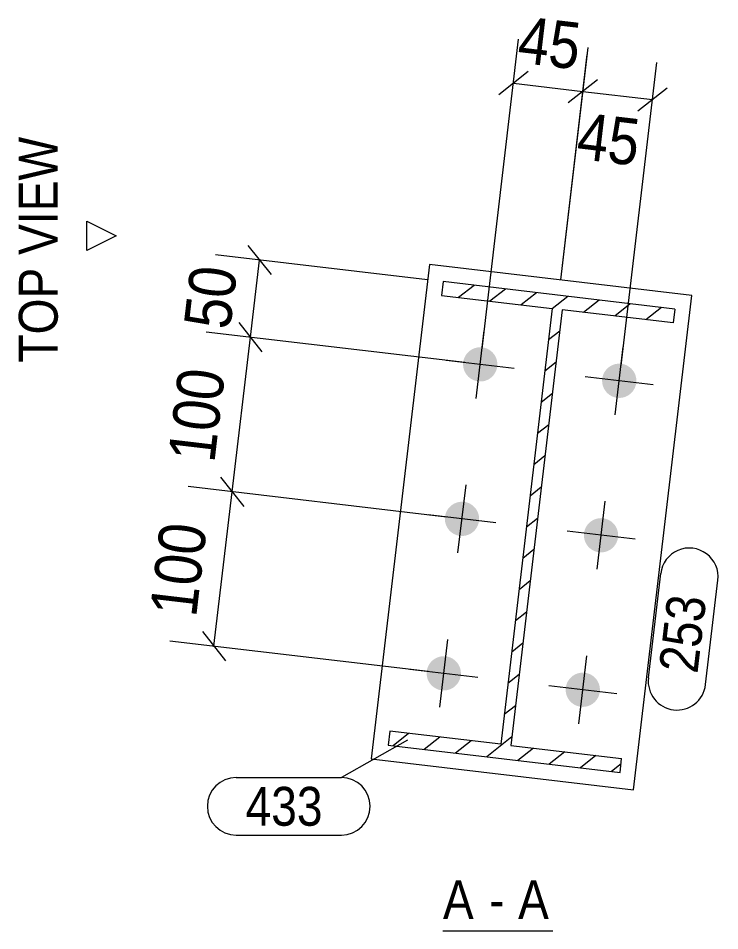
# Model space of a CAD drawing. Header units: millimetres. Extents: x 2 to 579, y 1 to 825.
# Drawn here: x 433.6 to 478.7, y 479.2 to 537.8 of the extents above; entities that cross this region are included whole.
import ezdxf

# ---------------------------------------------------------------- set-up
doc = ezdxf.new("R2010")
doc.units = ezdxf.units.MM
doc.linetypes.add('XKITLINE00', pattern=[0])
doc.linetypes.add('XKITLINE03', pattern=[6, 3, -1, 1, -1])
for name, color, linetype, lineweight in [('Bolt', 3, 'Continuous', 0), ('Dimensions', 7, 'Continuous', 0), ('OtherObjectType', 7, 'Continuous', 0), ('Part', 2, 'Continuous', 0), ('PartMark', 7, 'Continuous', 0)]:
    doc.layers.add(name, color=color, linetype=linetype, lineweight=lineweight)
doc.styles.add('ARIAL', font='ARIAL.TTF')

# ---------------------------------------------------------------- blocks, each defined once
blk = doc.blocks.new('*A4')
at = {"layer": 'Part', "color": 7, "linetype": 'XKITLINE00', "lineweight": 0}
for p, q in [((462.888, 520.647), (461.888, 519.859)), ((464.894, 520.41), (463.895, 519.622)), ((466.901, 520.173), (465.902, 519.385)), ((468.908, 519.937), (467.9, 519.142)), ((470.914, 519.7), (469.915, 518.911)), ((472.921, 519.463), (471.922, 518.675)), ((474.927, 519.226), (473.928, 518.438)), ((468.385, 517.705), (467.663, 517.135)), ((468.148, 515.698), (467.427, 515.129)), ((467.912, 513.691), (467.19, 513.122)), ((467.675, 511.685), (466.953, 511.115)), ((467.438, 509.678), (466.716, 509.109)), ((467.201, 507.671), (466.48, 507.102)), ((466.964, 505.665), (466.243, 505.095)), ((466.728, 503.658), (466.006, 503.089)), ((466.491, 501.652), (465.769, 501.082)), ((466.254, 499.645), (465.532, 499.076)), ((466.017, 497.638), (465.296, 497.069)), ((465.78, 495.632), (465.059, 495.062)), ((465.544, 493.625), (464.822, 493.056)), ((458.671, 491.843), (457.672, 491.054)), ((460.677, 491.606), (459.678, 490.818)), ((465.307, 491.618), (463.691, 490.344)), ((462.684, 491.369), (461.685, 490.581)), ((466.697, 490.896), (465.698, 490.107)), ((468.704, 490.659), (467.705, 489.87)), ((470.711, 490.422), (469.711, 489.634)), ((472.326, 489.877), (471.718, 489.397))]:
    blk.add_line(p, q, dxfattribs=at)
blk = doc.blocks.new('*A108')
at = {"layer": 'Bolt'}
for points in [[(462.185, 515.722), (462.19, 515.749), (462.194, 515.776), (462.2, 515.802), (462.206, 515.828), (462.213, 515.854), (462.22, 515.88), (462.228, 515.906), (462.237, 515.932), (462.246, 515.957), (462.256, 515.982), (462.266, 516.007), (462.278, 516.032), (462.289, 516.056), (462.302, 516.08), (462.314, 516.104), (462.328, 516.127), (462.342, 516.15), (462.357, 516.173), (462.372, 516.195), (462.387, 516.217), (462.404, 516.239), (462.42, 516.26), (462.438, 516.281), (462.455, 516.301), (462.474, 516.321), (462.492, 516.34), (462.512, 516.359), (462.531, 516.378), (462.552, 516.396), (462.572, 516.413), (462.593, 516.43), (462.614, 516.447), (462.636, 516.463), (462.658, 516.478), (462.681, 516.493), (462.704, 516.507), (462.727, 516.521), (462.751, 516.534), (462.775, 516.547), (462.799, 516.559), (462.823, 516.57), (462.848, 516.581), (462.873, 516.591), (462.898, 516.6), (462.924, 516.609), (462.95, 516.618), (462.975, 516.625), (463.001, 516.632), (463.028, 516.639), (463.054, 516.644), (463.081, 516.649), (463.107, 516.654), (463.134, 516.658), (463.161, 516.661), (463.188, 516.663), (463.215, 516.665), (463.242, 516.666), (463.269, 516.667), (463.296, 516.666), (463.323, 516.666), (463.35, 516.664), (463.376, 516.662), (463.403, 516.659), (463.43, 516.656), (463.457, 516.651), (463.483, 516.647), (463.51, 516.641), (463.536, 516.635), (463.562, 516.628), (463.588, 516.621), (463.614, 516.613), (463.64, 516.604), (463.665, 516.595), (463.69, 516.585), (463.715, 516.575), (463.739, 516.563), (463.764, 516.552), (463.788, 516.539), (463.812, 516.527), (463.835, 516.513), (463.858, 516.499), (463.881, 516.484), (463.903, 516.469), (463.925, 516.454), (463.947, 516.437), (463.968, 516.421), (463.988, 516.403), (464.009, 516.386), (464.029, 516.367), (464.048, 516.349), (464.067, 516.329), (464.086, 516.31), (464.104, 516.289), (464.121, 516.269), (464.138, 516.248), (464.154, 516.227), (464.17, 516.205), (464.186, 516.183), (464.201, 516.16), (464.215, 516.137), (464.229, 516.114), (464.242, 516.09), (464.254, 516.066), (464.266, 516.042), (464.278, 516.018), (464.288, 515.993), (464.299, 515.968), (464.308, 515.943), (464.317, 515.917), (464.325, 515.891), (464.333, 515.866), (464.34, 515.84), (464.346, 515.813), (464.352, 515.787), (464.357, 515.76), (464.362, 515.734), (464.365, 515.707), (464.369, 515.68), (464.371, 515.653), (464.373, 515.626), (464.374, 515.599), (464.374, 515.572), (464.374, 515.545), (464.373, 515.518), (464.372, 515.491), (464.37, 515.465), (464.367, 515.438), (464.363, 515.411), (464.359, 515.384), (464.354, 515.358), (464.349, 515.331), (464.343, 515.305), (464.336, 515.279), (464.329, 515.253), (464.321, 515.227), (464.312, 515.202), (464.303, 515.176), (464.293, 515.151), (464.282, 515.126), (464.271, 515.102), (464.26, 515.077), (464.247, 515.053), (464.234, 515.029), (464.221, 515.006), (464.207, 514.983), (464.192, 514.96), (464.177, 514.938), (464.161, 514.916), (464.145, 514.894), (464.128, 514.873), (464.111, 514.853), (464.093, 514.832), (464.075, 514.812), (464.056, 514.793), (464.037, 514.774), (464.017, 514.755), (463.997, 514.737), (463.977, 514.72), (463.956, 514.703), (463.934, 514.687), (463.912, 514.671), (463.89, 514.655), (463.868, 514.64), (463.845, 514.626), (463.822, 514.612), (463.798, 514.599), (463.774, 514.587), (463.75, 514.575), (463.725, 514.563), (463.701, 514.553), (463.676, 514.542), (463.65, 514.533), (463.625, 514.524), (463.599, 514.516), (463.573, 514.508), (463.547, 514.501), (463.521, 514.495), (463.495, 514.489), (463.468, 514.484), (463.442, 514.479), (463.415, 514.476), (463.388, 514.473), (463.361, 514.47), (463.334, 514.468), (463.307, 514.467), (463.28, 514.467), (463.253, 514.467), (463.226, 514.468), (463.199, 514.469), (463.172, 514.471), (463.145, 514.474), (463.119, 514.478), (463.092, 514.482), (463.065, 514.487), (463.039, 514.492), (463.013, 514.498), (462.987, 514.505), (462.961, 514.512), (462.935, 514.52), (462.909, 514.529), (462.884, 514.538), (462.859, 514.548), (462.834, 514.559), (462.809, 514.57), (462.785, 514.582), (462.761, 514.594), (462.737, 514.607), (462.714, 514.62), (462.691, 514.634), (462.668, 514.649), (462.646, 514.664), (462.624, 514.68), (462.602, 514.696), (462.581, 514.713), (462.56, 514.73), (462.54, 514.748), (462.52, 514.766), (462.501, 514.785), (462.482, 514.804), (462.463, 514.824), (462.445, 514.844), (462.428, 514.864), (462.411, 514.885), (462.394, 514.907), (462.378, 514.929), (462.363, 514.951), (462.348, 514.973), (462.334, 514.996), (462.32, 515.019), (462.307, 515.043), (462.294, 515.067), (462.282, 515.091), (462.271, 515.116), (462.26, 515.14), (462.25, 515.165), (462.241, 515.191), (462.232, 515.216), (462.223, 515.242), (462.216, 515.268), (462.209, 515.294), (462.202, 515.32), (462.197, 515.346), (462.192, 515.373), (462.187, 515.4), (462.183, 515.426), (462.18, 515.453), (462.178, 515.48), (462.176, 515.507), (462.175, 515.534), (462.174, 515.561), (462.175, 515.588), (462.175, 515.615), (462.177, 515.642), (462.179, 515.669), (462.182, 515.696)], [(471.123, 514.668), (471.128, 514.694), (471.132, 514.721), (471.138, 514.747), (471.144, 514.774), (471.151, 514.8), (471.158, 514.826), (471.166, 514.851), (471.175, 514.877), (471.184, 514.902), (471.194, 514.928), (471.204, 514.952), (471.216, 514.977), (471.227, 515.001), (471.24, 515.025), (471.252, 515.049), (471.266, 515.072), (471.28, 515.096), (471.295, 515.118), (471.31, 515.141), (471.325, 515.163), (471.342, 515.184), (471.358, 515.205), (471.376, 515.226), (471.393, 515.246), (471.412, 515.266), (471.43, 515.286), (471.45, 515.305), (471.469, 515.323), (471.49, 515.341), (471.51, 515.359), (471.531, 515.376), (471.552, 515.392), (471.574, 515.408), (471.596, 515.423), (471.619, 515.438), (471.642, 515.452), (471.665, 515.466), (471.689, 515.479), (471.713, 515.492), (471.737, 515.504), (471.761, 515.515), (471.786, 515.526), (471.811, 515.536), (471.836, 515.546), (471.862, 515.555), (471.888, 515.563), (471.913, 515.571), (471.939, 515.578), (471.966, 515.584), (471.992, 515.59), (472.019, 515.595), (472.045, 515.599), (472.072, 515.603), (472.099, 515.606), (472.126, 515.609), (472.153, 515.61), (472.18, 515.611), (472.207, 515.612), (472.234, 515.612), (472.261, 515.611), (472.288, 515.609), (472.314, 515.607), (472.341, 515.604), (472.368, 515.601), (472.395, 515.597), (472.421, 515.592), (472.448, 515.586), (472.474, 515.58), (472.5, 515.574), (472.526, 515.566), (472.552, 515.558), (472.577, 515.55), (472.603, 515.54), (472.628, 515.53), (472.653, 515.52), (472.677, 515.509), (472.702, 515.497), (472.726, 515.485), (472.75, 515.472), (472.773, 515.458), (472.796, 515.444), (472.819, 515.43), (472.841, 515.415), (472.863, 515.399), (472.885, 515.383), (472.906, 515.366), (472.926, 515.349), (472.947, 515.331), (472.967, 515.313), (472.986, 515.294), (473.005, 515.275), (473.024, 515.255), (473.042, 515.235), (473.059, 515.214), (473.076, 515.193), (473.092, 515.172), (473.108, 515.15), (473.124, 515.128), (473.139, 515.105), (473.153, 515.082), (473.167, 515.059), (473.18, 515.036), (473.192, 515.012), (473.204, 514.987), (473.216, 514.963), (473.226, 514.938), (473.237, 514.913), (473.246, 514.888), (473.255, 514.862), (473.263, 514.837), (473.271, 514.811), (473.278, 514.785), (473.284, 514.759), (473.29, 514.732), (473.295, 514.706), (473.3, 514.679), (473.303, 514.652), (473.306, 514.626), (473.309, 514.599), (473.311, 514.572), (473.312, 514.545), (473.312, 514.518), (473.312, 514.491), (473.311, 514.464), (473.31, 514.437), (473.308, 514.41), (473.305, 514.383), (473.301, 514.356), (473.297, 514.33), (473.292, 514.303), (473.287, 514.277), (473.281, 514.25), (473.274, 514.224), (473.267, 514.198), (473.259, 514.172), (473.25, 514.147), (473.241, 514.121), (473.231, 514.096), (473.22, 514.071), (473.209, 514.047), (473.198, 514.023), (473.185, 513.999), (473.172, 513.975), (473.159, 513.951), (473.145, 513.928), (473.13, 513.906), (473.115, 513.883), (473.099, 513.861), (473.083, 513.84), (473.066, 513.819), (473.049, 513.798), (473.031, 513.778), (473.013, 513.758), (472.994, 513.738), (472.975, 513.719), (472.955, 513.701), (472.935, 513.683), (472.915, 513.665), (472.894, 513.648), (472.872, 513.632), (472.85, 513.616), (472.828, 513.601), (472.806, 513.586), (472.783, 513.571), (472.76, 513.558), (472.736, 513.545), (472.712, 513.532), (472.688, 513.52), (472.663, 513.509), (472.639, 513.498), (472.614, 513.488), (472.588, 513.478), (472.563, 513.469), (472.537, 513.461), (472.511, 513.453), (472.485, 513.446), (472.459, 513.44), (472.433, 513.434), (472.406, 513.429), (472.379, 513.425), (472.353, 513.421), (472.326, 513.418), (472.299, 513.415), (472.272, 513.414), (472.245, 513.412), (472.218, 513.412), (472.191, 513.412), (472.164, 513.413), (472.137, 513.415), (472.11, 513.417), (472.083, 513.42), (472.057, 513.423), (472.03, 513.427), (472.003, 513.432), (471.977, 513.437), (471.951, 513.444), (471.925, 513.45), (471.899, 513.458), (471.873, 513.466), (471.847, 513.474), (471.822, 513.484), (471.797, 513.493), (471.772, 513.504), (471.747, 513.515), (471.723, 513.527), (471.699, 513.539), (471.675, 513.552), (471.652, 513.565), (471.629, 513.58), (471.606, 513.594), (471.584, 513.609), (471.562, 513.625), (471.54, 513.641), (471.519, 513.658), (471.498, 513.675), (471.478, 513.693), (471.458, 513.711), (471.439, 513.73), (471.42, 513.749), (471.401, 513.769), (471.383, 513.789), (471.366, 513.81), (471.349, 513.831), (471.332, 513.852), (471.316, 513.874), (471.301, 513.896), (471.286, 513.919), (471.272, 513.941), (471.258, 513.965), (471.245, 513.988), (471.232, 514.012), (471.22, 514.036), (471.209, 514.061), (471.198, 514.086), (471.188, 514.111), (471.179, 514.136), (471.17, 514.161), (471.161, 514.187), (471.154, 514.213), (471.147, 514.239), (471.14, 514.265), (471.135, 514.292), (471.13, 514.318), (471.125, 514.345), (471.121, 514.372), (471.118, 514.398), (471.116, 514.425), (471.114, 514.452), (471.113, 514.479), (471.112, 514.506), (471.113, 514.533), (471.113, 514.56), (471.115, 514.587), (471.117, 514.614), (471.12, 514.641)], [(461.014, 505.791), (461.018, 505.818), (461.023, 505.844), (461.028, 505.871), (461.034, 505.897), (461.041, 505.923), (461.048, 505.949), (461.056, 505.975), (461.065, 506.001), (461.074, 506.026), (461.084, 506.051), (461.095, 506.076), (461.106, 506.101), (461.117, 506.125), (461.13, 506.149), (461.143, 506.173), (461.156, 506.196), (461.17, 506.219), (461.185, 506.242), (461.2, 506.264), (461.216, 506.286), (461.232, 506.308), (461.249, 506.329), (461.266, 506.35), (461.284, 506.37), (461.302, 506.39), (461.321, 506.409), (461.34, 506.428), (461.36, 506.447), (461.38, 506.465), (461.4, 506.482), (461.421, 506.499), (461.443, 506.516), (461.464, 506.532), (461.487, 506.547), (461.509, 506.562), (461.532, 506.576), (461.555, 506.59), (461.579, 506.603), (461.603, 506.615), (461.627, 506.627), (461.651, 506.639), (461.676, 506.65), (461.701, 506.66), (461.726, 506.669), (461.752, 506.678), (461.778, 506.686), (461.804, 506.694), (461.83, 506.701), (461.856, 506.708), (461.882, 506.713), (461.909, 506.718), (461.935, 506.723), (461.962, 506.727), (461.989, 506.73), (462.016, 506.732), (462.043, 506.734), (462.07, 506.735), (462.097, 506.736), (462.124, 506.735), (462.151, 506.734), (462.178, 506.733), (462.205, 506.731), (462.231, 506.728), (462.258, 506.724), (462.285, 506.72), (462.311, 506.716), (462.338, 506.71), (462.364, 506.704), (462.39, 506.697), (462.416, 506.69), (462.442, 506.682), (462.468, 506.673), (462.493, 506.664), (462.518, 506.654), (462.543, 506.644), (462.568, 506.632), (462.592, 506.621), (462.616, 506.608), (462.64, 506.595), (462.663, 506.582), (462.686, 506.568), (462.709, 506.553), (462.731, 506.538), (462.753, 506.523), (462.775, 506.506), (462.796, 506.49), (462.817, 506.472), (462.837, 506.454), (462.857, 506.436), (462.876, 506.417), (462.895, 506.398), (462.914, 506.379), (462.932, 506.358), (462.949, 506.338), (462.966, 506.317), (462.983, 506.295), (462.998, 506.274), (463.014, 506.251), (463.029, 506.229), (463.043, 506.206), (463.057, 506.183), (463.07, 506.159), (463.082, 506.135), (463.094, 506.111), (463.106, 506.087), (463.117, 506.062), (463.127, 506.037), (463.136, 506.012), (463.145, 505.986), (463.153, 505.96), (463.161, 505.934), (463.168, 505.908), (463.174, 505.882), (463.18, 505.856), (463.185, 505.829), (463.19, 505.803), (463.193, 505.776), (463.197, 505.749), (463.199, 505.722), (463.201, 505.695), (463.202, 505.668), (463.202, 505.641), (463.202, 505.614), (463.201, 505.587), (463.2, 505.56), (463.198, 505.533), (463.195, 505.507), (463.191, 505.48), (463.187, 505.453), (463.182, 505.427), (463.177, 505.4), (463.171, 505.374), (463.164, 505.348), (463.157, 505.322), (463.149, 505.296), (463.14, 505.27), (463.131, 505.245), (463.121, 505.22), (463.11, 505.195), (463.099, 505.17), (463.088, 505.146), (463.075, 505.122), (463.062, 505.098), (463.049, 505.075), (463.035, 505.052), (463.02, 505.029), (463.005, 505.007), (462.989, 504.985), (462.973, 504.963), (462.956, 504.942), (462.939, 504.921), (462.921, 504.901), (462.903, 504.881), (462.884, 504.862), (462.865, 504.843), (462.845, 504.824), (462.825, 504.806), (462.805, 504.789), (462.784, 504.772), (462.762, 504.755), (462.741, 504.74), (462.718, 504.724), (462.696, 504.709), (462.673, 504.695), (462.65, 504.681), (462.626, 504.668), (462.602, 504.656), (462.578, 504.644), (462.554, 504.632), (462.529, 504.622), (462.504, 504.611), (462.479, 504.602), (462.453, 504.593), (462.427, 504.585), (462.401, 504.577), (462.375, 504.57), (462.349, 504.564), (462.323, 504.558), (462.296, 504.553), (462.27, 504.548), (462.243, 504.545), (462.216, 504.541), (462.189, 504.539), (462.162, 504.537), (462.135, 504.536), (462.108, 504.536), (462.081, 504.536), (462.054, 504.537), (462.027, 504.538), (462, 504.54), (461.974, 504.543), (461.947, 504.547), (461.92, 504.551), (461.894, 504.556), (461.867, 504.561), (461.841, 504.567), (461.815, 504.574), (461.789, 504.581), (461.763, 504.589), (461.737, 504.598), (461.712, 504.607), (461.687, 504.617), (461.662, 504.628), (461.637, 504.639), (461.613, 504.65), (461.589, 504.663), (461.565, 504.676), (461.542, 504.689), (461.519, 504.703), (461.496, 504.718), (461.474, 504.733), (461.452, 504.749), (461.43, 504.765), (461.409, 504.782), (461.388, 504.799), (461.368, 504.817), (461.348, 504.835), (461.329, 504.854), (461.31, 504.873), (461.291, 504.893), (461.273, 504.913), (461.256, 504.933), (461.239, 504.954), (461.222, 504.976), (461.206, 504.997), (461.191, 505.02), (461.176, 505.042), (461.162, 505.065), (461.148, 505.088), (461.135, 505.112), (461.123, 505.136), (461.111, 505.16), (461.099, 505.184), (461.088, 505.209), (461.078, 505.234), (461.069, 505.26), (461.06, 505.285), (461.052, 505.311), (461.044, 505.337), (461.037, 505.363), (461.031, 505.389), (461.025, 505.415), (461.02, 505.442), (461.015, 505.468), (461.011, 505.495), (461.008, 505.522), (461.006, 505.549), (461.004, 505.576), (461.003, 505.603), (461.003, 505.63), (461.003, 505.657), (461.004, 505.684), (461.005, 505.711), (461.007, 505.738), (461.01, 505.764)], [(469.952, 504.737), (469.956, 504.763), (469.961, 504.79), (469.966, 504.816), (469.972, 504.843), (469.979, 504.869), (469.986, 504.895), (469.994, 504.92), (470.003, 504.946), (470.012, 504.971), (470.022, 504.996), (470.033, 505.021), (470.044, 505.046), (470.055, 505.07), (470.068, 505.094), (470.081, 505.118), (470.094, 505.141), (470.108, 505.164), (470.123, 505.187), (470.138, 505.209), (470.154, 505.231), (470.17, 505.253), (470.187, 505.274), (470.204, 505.295), (470.222, 505.315), (470.24, 505.335), (470.259, 505.355), (470.278, 505.374), (470.297, 505.392), (470.318, 505.41), (470.338, 505.427), (470.359, 505.444), (470.381, 505.461), (470.402, 505.477), (470.425, 505.492), (470.447, 505.507), (470.47, 505.521), (470.493, 505.535), (470.517, 505.548), (470.541, 505.561), (470.565, 505.573), (470.589, 505.584), (470.614, 505.595), (470.639, 505.605), (470.664, 505.615), (470.69, 505.623), (470.716, 505.632), (470.742, 505.639), (470.768, 505.646), (470.794, 505.653), (470.82, 505.659), (470.847, 505.664), (470.873, 505.668), (470.9, 505.672), (470.927, 505.675), (470.954, 505.677), (470.981, 505.679), (471.008, 505.68), (471.035, 505.681), (471.062, 505.681), (471.089, 505.68), (471.116, 505.678), (471.143, 505.676), (471.169, 505.673), (471.196, 505.67), (471.223, 505.666), (471.249, 505.661), (471.276, 505.655), (471.302, 505.649), (471.328, 505.643), (471.354, 505.635), (471.38, 505.627), (471.406, 505.618), (471.431, 505.609), (471.456, 505.599), (471.481, 505.589), (471.506, 505.578), (471.53, 505.566), (471.554, 505.554), (471.578, 505.541), (471.601, 505.527), (471.624, 505.513), (471.647, 505.499), (471.669, 505.484), (471.691, 505.468), (471.713, 505.452), (471.734, 505.435), (471.755, 505.418), (471.775, 505.4), (471.795, 505.381), (471.814, 505.363), (471.833, 505.344), (471.852, 505.324), (471.87, 505.304), (471.887, 505.283), (471.904, 505.262), (471.921, 505.241), (471.936, 505.219), (471.952, 505.197), (471.967, 505.174), (471.981, 505.151), (471.995, 505.128), (472.008, 505.104), (472.02, 505.081), (472.032, 505.056), (472.044, 505.032), (472.055, 505.007), (472.065, 504.982), (472.074, 504.957), (472.083, 504.931), (472.091, 504.906), (472.099, 504.88), (472.106, 504.854), (472.112, 504.827), (472.118, 504.801), (472.123, 504.775), (472.128, 504.748), (472.131, 504.721), (472.135, 504.694), (472.137, 504.668), (472.139, 504.641), (472.14, 504.614), (472.14, 504.587), (472.14, 504.56), (472.139, 504.533), (472.138, 504.506), (472.136, 504.479), (472.133, 504.452), (472.129, 504.425), (472.125, 504.398), (472.12, 504.372), (472.115, 504.345), (472.109, 504.319), (472.102, 504.293), (472.095, 504.267), (472.087, 504.241), (472.078, 504.216), (472.069, 504.19), (472.059, 504.165), (472.048, 504.14), (472.037, 504.116), (472.026, 504.091), (472.013, 504.067), (472, 504.044), (471.987, 504.02), (471.973, 503.997), (471.958, 503.975), (471.943, 503.952), (471.927, 503.93), (471.911, 503.909), (471.894, 503.887), (471.877, 503.867), (471.859, 503.846), (471.841, 503.827), (471.822, 503.807), (471.803, 503.788), (471.783, 503.77), (471.763, 503.752), (471.743, 503.734), (471.722, 503.717), (471.7, 503.701), (471.679, 503.685), (471.656, 503.669), (471.634, 503.655), (471.611, 503.64), (471.588, 503.627), (471.564, 503.613), (471.54, 503.601), (471.516, 503.589), (471.492, 503.578), (471.467, 503.567), (471.442, 503.557), (471.417, 503.547), (471.391, 503.538), (471.365, 503.53), (471.339, 503.522), (471.313, 503.515), (471.287, 503.509), (471.261, 503.503), (471.234, 503.498), (471.208, 503.494), (471.181, 503.49), (471.154, 503.487), (471.127, 503.484), (471.1, 503.482), (471.073, 503.481), (471.046, 503.481), (471.019, 503.481), (470.992, 503.482), (470.965, 503.483), (470.938, 503.486), (470.912, 503.488), (470.885, 503.492), (470.858, 503.496), (470.832, 503.501), (470.805, 503.506), (470.779, 503.512), (470.753, 503.519), (470.727, 503.527), (470.701, 503.535), (470.675, 503.543), (470.65, 503.552), (470.625, 503.562), (470.6, 503.573), (470.575, 503.584), (470.551, 503.596), (470.527, 503.608), (470.503, 503.621), (470.48, 503.634), (470.457, 503.648), (470.434, 503.663), (470.412, 503.678), (470.39, 503.694), (470.368, 503.71), (470.347, 503.727), (470.326, 503.744), (470.306, 503.762), (470.286, 503.78), (470.267, 503.799), (470.248, 503.818), (470.229, 503.838), (470.211, 503.858), (470.194, 503.879), (470.177, 503.9), (470.16, 503.921), (470.144, 503.943), (470.129, 503.965), (470.114, 503.987), (470.1, 504.01), (470.086, 504.034), (470.073, 504.057), (470.061, 504.081), (470.049, 504.105), (470.037, 504.13), (470.026, 504.155), (470.016, 504.18), (470.007, 504.205), (469.998, 504.23), (469.99, 504.256), (469.982, 504.282), (469.975, 504.308), (469.968, 504.334), (469.963, 504.361), (469.958, 504.387), (469.953, 504.414), (469.949, 504.44), (469.946, 504.467), (469.944, 504.494), (469.942, 504.521), (469.941, 504.548), (469.94, 504.575), (469.941, 504.602), (469.942, 504.629), (469.943, 504.656), (469.945, 504.683), (469.948, 504.71)], [(459.842, 495.86), (459.846, 495.887), (459.851, 495.913), (459.856, 495.94), (459.862, 495.966), (459.869, 495.992), (459.876, 496.018), (459.884, 496.044), (459.893, 496.07), (459.902, 496.095), (459.912, 496.12), (459.923, 496.145), (459.934, 496.17), (459.945, 496.194), (459.958, 496.218), (459.971, 496.242), (459.984, 496.265), (459.998, 496.288), (460.013, 496.311), (460.028, 496.333), (460.044, 496.355), (460.06, 496.377), (460.077, 496.398), (460.094, 496.419), (460.112, 496.439), (460.13, 496.459), (460.149, 496.478), (460.168, 496.497), (460.188, 496.516), (460.208, 496.534), (460.228, 496.551), (460.249, 496.568), (460.271, 496.585), (460.292, 496.6), (460.315, 496.616), (460.337, 496.631), (460.36, 496.645), (460.383, 496.659), (460.407, 496.672), (460.431, 496.684), (460.455, 496.696), (460.48, 496.708), (460.504, 496.718), (460.529, 496.729), (460.555, 496.738), (460.58, 496.747), (460.606, 496.755), (460.632, 496.763), (460.658, 496.77), (460.684, 496.776), (460.71, 496.782), (460.737, 496.787), (460.763, 496.792), (460.79, 496.795), (460.817, 496.799), (460.844, 496.801), (460.871, 496.803), (460.898, 496.804), (460.925, 496.804), (460.952, 496.804), (460.979, 496.803), (461.006, 496.802), (461.033, 496.8), (461.06, 496.797), (461.086, 496.793), (461.113, 496.789), (461.14, 496.784), (461.166, 496.779), (461.192, 496.773), (461.218, 496.766), (461.244, 496.759), (461.27, 496.751), (461.296, 496.742), (461.321, 496.733), (461.346, 496.723), (461.371, 496.712), (461.396, 496.701), (461.42, 496.69), (461.444, 496.677), (461.468, 496.664), (461.491, 496.651), (461.514, 496.637), (461.537, 496.622), (461.559, 496.607), (461.581, 496.591), (461.603, 496.575), (461.624, 496.558), (461.645, 496.541), (461.665, 496.523), (461.685, 496.505), (461.704, 496.486), (461.723, 496.467), (461.742, 496.447), (461.76, 496.427), (461.777, 496.407), (461.794, 496.386), (461.811, 496.364), (461.827, 496.343), (461.842, 496.32), (461.857, 496.298), (461.871, 496.275), (461.885, 496.252), (461.898, 496.228), (461.911, 496.204), (461.923, 496.18), (461.934, 496.155), (461.945, 496.131), (461.955, 496.106), (461.964, 496.08), (461.973, 496.055), (461.982, 496.029), (461.989, 496.003), (461.996, 495.977), (462.003, 495.951), (462.008, 495.925), (462.013, 495.898), (462.018, 495.872), (462.022, 495.845), (462.025, 495.818), (462.027, 495.791), (462.029, 495.764), (462.03, 495.737), (462.031, 495.71), (462.03, 495.683), (462.03, 495.656), (462.028, 495.629), (462.026, 495.602), (462.023, 495.576), (462.02, 495.549), (462.015, 495.522), (462.011, 495.496), (462.005, 495.469), (461.999, 495.443), (461.992, 495.417), (461.985, 495.391), (461.977, 495.365), (461.968, 495.339), (461.959, 495.314), (461.949, 495.289), (461.939, 495.264), (461.927, 495.239), (461.916, 495.215), (461.903, 495.191), (461.891, 495.167), (461.877, 495.144), (461.863, 495.121), (461.848, 495.098), (461.833, 495.076), (461.818, 495.054), (461.801, 495.032), (461.785, 495.011), (461.767, 494.99), (461.75, 494.97), (461.731, 494.95), (461.712, 494.931), (461.693, 494.912), (461.674, 494.893), (461.653, 494.875), (461.633, 494.858), (461.612, 494.841), (461.591, 494.824), (461.569, 494.808), (461.547, 494.793), (461.524, 494.778), (461.501, 494.764), (461.478, 494.75), (461.454, 494.737), (461.43, 494.725), (461.406, 494.713), (461.382, 494.701), (461.357, 494.69), (461.332, 494.68), (461.307, 494.671), (461.281, 494.662), (461.255, 494.654), (461.23, 494.646), (461.203, 494.639), (461.177, 494.632), (461.151, 494.627), (461.124, 494.622), (461.098, 494.617), (461.071, 494.613), (461.044, 494.61), (461.017, 494.608), (460.99, 494.606), (460.963, 494.605), (460.936, 494.604), (460.909, 494.605), (460.882, 494.606), (460.855, 494.607), (460.829, 494.609), (460.802, 494.612), (460.775, 494.616), (460.748, 494.62), (460.722, 494.624), (460.695, 494.63), (460.669, 494.636), (460.643, 494.643), (460.617, 494.65), (460.591, 494.658), (460.565, 494.667), (460.54, 494.676), (460.515, 494.686), (460.49, 494.696), (460.466, 494.708), (460.441, 494.719), (460.417, 494.732), (460.393, 494.745), (460.37, 494.758), (460.347, 494.772), (460.324, 494.787), (460.302, 494.802), (460.28, 494.817), (460.258, 494.834), (460.237, 494.85), (460.217, 494.868), (460.196, 494.886), (460.176, 494.904), (460.157, 494.923), (460.138, 494.942), (460.119, 494.961), (460.101, 494.982), (460.084, 495.002), (460.067, 495.023), (460.051, 495.045), (460.035, 495.066), (460.019, 495.089), (460.004, 495.111), (459.99, 495.134), (459.976, 495.157), (459.963, 495.181), (459.951, 495.205), (459.939, 495.229), (459.927, 495.253), (459.917, 495.278), (459.906, 495.303), (459.897, 495.328), (459.888, 495.354), (459.88, 495.38), (459.872, 495.405), (459.865, 495.432), (459.859, 495.458), (459.853, 495.484), (459.848, 495.511), (459.843, 495.537), (459.84, 495.564), (459.836, 495.591), (459.834, 495.618), (459.832, 495.645), (459.831, 495.672), (459.831, 495.699), (459.831, 495.726), (459.832, 495.753), (459.833, 495.78), (459.835, 495.807), (459.838, 495.833)], [(468.78, 494.805), (468.784, 494.832), (468.789, 494.859), (468.794, 494.885), (468.8, 494.911), (468.807, 494.938), (468.814, 494.964), (468.822, 494.989), (468.831, 495.015), (468.84, 495.04), (468.85, 495.065), (468.861, 495.09), (468.872, 495.115), (468.883, 495.139), (468.896, 495.163), (468.909, 495.187), (468.922, 495.21), (468.936, 495.233), (468.951, 495.256), (468.966, 495.278), (468.982, 495.3), (468.998, 495.322), (469.015, 495.343), (469.032, 495.364), (469.05, 495.384), (469.068, 495.404), (469.087, 495.423), (469.106, 495.442), (469.126, 495.461), (469.146, 495.479), (469.166, 495.496), (469.187, 495.513), (469.209, 495.53), (469.23, 495.546), (469.253, 495.561), (469.275, 495.576), (469.298, 495.59), (469.321, 495.604), (469.345, 495.617), (469.369, 495.63), (469.393, 495.642), (469.418, 495.653), (469.442, 495.664), (469.467, 495.674), (469.493, 495.683), (469.518, 495.692), (469.544, 495.701), (469.57, 495.708), (469.596, 495.715), (469.622, 495.722), (469.648, 495.727), (469.675, 495.733), (469.701, 495.737), (469.728, 495.741), (469.755, 495.744), (469.782, 495.746), (469.809, 495.748), (469.836, 495.749), (469.863, 495.75), (469.89, 495.75), (469.917, 495.749), (469.944, 495.747), (469.971, 495.745), (469.997, 495.742), (470.024, 495.739), (470.051, 495.735), (470.078, 495.73), (470.104, 495.724), (470.13, 495.718), (470.156, 495.711), (470.182, 495.704), (470.208, 495.696), (470.234, 495.687), (470.259, 495.678), (470.284, 495.668), (470.309, 495.658), (470.334, 495.647), (470.358, 495.635), (470.382, 495.623), (470.406, 495.61), (470.429, 495.596), (470.452, 495.582), (470.475, 495.568), (470.497, 495.552), (470.519, 495.537), (470.541, 495.52), (470.562, 495.504), (470.583, 495.486), (470.603, 495.469), (470.623, 495.45), (470.642, 495.432), (470.661, 495.412), (470.68, 495.393), (470.698, 495.373), (470.715, 495.352), (470.732, 495.331), (470.749, 495.31), (470.765, 495.288), (470.78, 495.266), (470.795, 495.243), (470.809, 495.22), (470.823, 495.197), (470.836, 495.173), (470.849, 495.149), (470.86, 495.125), (470.872, 495.101), (470.883, 495.076), (470.893, 495.051), (470.902, 495.026), (470.911, 495), (470.92, 494.975), (470.927, 494.949), (470.934, 494.923), (470.941, 494.896), (470.946, 494.87), (470.951, 494.843), (470.956, 494.817), (470.96, 494.79), (470.963, 494.763), (470.965, 494.736), (470.967, 494.709), (470.968, 494.683), (470.969, 494.656), (470.968, 494.629), (470.968, 494.602), (470.966, 494.575), (470.964, 494.548), (470.961, 494.521), (470.958, 494.494), (470.953, 494.467), (470.949, 494.441), (470.943, 494.414), (470.937, 494.388), (470.93, 494.362), (470.923, 494.336), (470.915, 494.31), (470.906, 494.285), (470.897, 494.259), (470.887, 494.234), (470.877, 494.209), (470.865, 494.185), (470.854, 494.16), (470.841, 494.136), (470.829, 494.113), (470.815, 494.089), (470.801, 494.066), (470.786, 494.043), (470.771, 494.021), (470.756, 493.999), (470.739, 493.978), (470.723, 493.956), (470.705, 493.936), (470.688, 493.915), (470.669, 493.895), (470.65, 493.876), (470.631, 493.857), (470.612, 493.839), (470.591, 493.821), (470.571, 493.803), (470.55, 493.786), (470.528, 493.77), (470.507, 493.754), (470.485, 493.738), (470.462, 493.724), (470.439, 493.709), (470.416, 493.696), (470.392, 493.682), (470.368, 493.67), (470.344, 493.658), (470.32, 493.646), (470.295, 493.636), (470.27, 493.626), (470.245, 493.616), (470.219, 493.607), (470.193, 493.599), (470.168, 493.591), (470.141, 493.584), (470.115, 493.578), (470.089, 493.572), (470.062, 493.567), (470.036, 493.563), (470.009, 493.559), (469.982, 493.556), (469.955, 493.553), (469.928, 493.551), (469.901, 493.55), (469.874, 493.55), (469.847, 493.55), (469.82, 493.551), (469.793, 493.552), (469.767, 493.554), (469.74, 493.557), (469.713, 493.561), (469.686, 493.565), (469.66, 493.57), (469.633, 493.575), (469.607, 493.581), (469.581, 493.588), (469.555, 493.595), (469.529, 493.603), (469.503, 493.612), (469.478, 493.621), (469.453, 493.631), (469.428, 493.642), (469.404, 493.653), (469.379, 493.665), (469.355, 493.677), (469.331, 493.69), (469.308, 493.703), (469.285, 493.717), (469.262, 493.732), (469.24, 493.747), (469.218, 493.763), (469.196, 493.779), (469.175, 493.796), (469.154, 493.813), (469.134, 493.831), (469.114, 493.849), (469.095, 493.868), (469.076, 493.887), (469.057, 493.907), (469.039, 493.927), (469.022, 493.947), (469.005, 493.968), (468.989, 493.99), (468.973, 494.012), (468.957, 494.034), (468.942, 494.056), (468.928, 494.079), (468.914, 494.103), (468.901, 494.126), (468.889, 494.15), (468.877, 494.174), (468.865, 494.199), (468.855, 494.223), (468.844, 494.248), (468.835, 494.274), (468.826, 494.299), (468.818, 494.325), (468.81, 494.351), (468.803, 494.377), (468.797, 494.403), (468.791, 494.429), (468.786, 494.456), (468.781, 494.483), (468.778, 494.509), (468.774, 494.536), (468.772, 494.563), (468.77, 494.59), (468.769, 494.617), (468.769, 494.644), (468.769, 494.671), (468.77, 494.698), (468.771, 494.725), (468.773, 494.752), (468.776, 494.779)]]:
    blk.add_hatch(color=3, dxfattribs=at).paths.add_polyline_path(points, flags=17)
at = {"layer": 'Bolt', "color": 3, "linetype": 'XKITLINE00', "lineweight": 0}
for p, q in [((463.017, 513.382), (463.532, 517.751)), ((471.955, 512.327), (472.47, 516.697)), ((465.459, 515.309), (461.09, 515.824)), ((474.397, 514.254), (470.028, 514.77)), ((461.845, 503.451), (462.36, 507.82)), ((470.783, 502.396), (471.298, 506.766)), ((464.287, 505.378), (459.918, 505.893)), ((473.225, 504.323), (468.856, 504.839)), ((460.673, 493.52), (461.188, 497.889)), ((469.611, 492.465), (470.126, 496.835)), ((463.115, 495.447), (458.746, 495.962)), ((472.053, 494.392), (467.684, 494.908))]:
    blk.add_line(p, q, dxfattribs=at)
blk = doc.blocks.new('*A110')
at = {"layer": 'Part', "color": 2, "linetype": 'XKITLINE00', "lineweight": 0}
for p, q in [((460.881, 520.884), (460.776, 519.99)), ((475.778, 519.126), (460.881, 520.884)), ((460.776, 519.99), (467.901, 519.149)), ((467.901, 519.149), (464.596, 491.143)), ((468.547, 519.073), (465.242, 491.067)), ((475.672, 518.232), (468.547, 519.073)), ((475.778, 519.126), (475.672, 518.232)), ((457.471, 491.984), (457.365, 491.09)), ((464.596, 491.143), (457.471, 491.984)), ((457.365, 491.09), (472.262, 489.333)), ((465.242, 491.067), (472.367, 490.226)), ((472.262, 489.333), (472.367, 490.226))]:
    blk.add_line(p, q, dxfattribs=at)
at = {"layer": 'Part', "color": 7, "linetype": 'XKITLINE03', "lineweight": 0}
blk.add_line((466.571, 505.108), (466.571, 505.108), dxfattribs=at)
blk = doc.blocks.new('*A111')
at = {"layer": 'Part', "color": 2, "linetype": 'XKITLINE00', "lineweight": 0}
for p, q in [((460.005, 521.994), (456.255, 490.215)), ((476.888, 520.002), (460.005, 521.994)), ((473.138, 488.222), (476.888, 520.002)), ((456.255, 490.215), (473.138, 488.222))]:
    blk.add_line(p, q, dxfattribs=at)
blk = doc.blocks.new('*A316')
at = {"layer": 'Dimensions', "color": 7, "linetype": 'XKITLINE00', "lineweight": 0}
for p, q in [((463.392, 516.56), (465.741, 536.472)), ((468.447, 520.998), (470.21, 535.945)), ((466.349, 534.385), (464.465, 532.899)), ((470.818, 533.858), (468.934, 532.371)), ((465.407, 533.642), (469.876, 533.114))]:
    blk.add_line(p, q, dxfattribs=at)
at = {"layer": 'Dimensions', "color": 3}
for p in [(465.407, 533.642), (469.876, 533.114)]:
    blk.add_point(p, dxfattribs=at)
at = {"layer": 'Dimensions', "color": 3, "style": 'ARIAL', "width": 0.85}
blk.add_text('45', height=3, rotation=-6.73225, dxfattribs=at).set_placement((465.59, 534.98))
blk = doc.blocks.new('*A317')
at = {"layer": 'Dimensions', "color": 7, "linetype": 'XKITLINE00', "lineweight": 0}
for p, q in [((468.447, 520.998), (470.158, 535.498)), ((472.33, 515.505), (474.627, 534.971)), ((470.818, 533.858), (468.934, 532.371)), ((475.287, 533.33), (473.403, 531.844)), ((469.876, 533.114), (474.345, 532.587))]:
    blk.add_line(p, q, dxfattribs=at)
at = {"layer": 'Dimensions', "color": 3}
for p in [(469.876, 533.114), (474.345, 532.587)]:
    blk.add_point(p, dxfattribs=at)
at = {"layer": 'Dimensions', "color": 3, "style": 'ARIAL', "width": 0.85}
blk.add_text('45', height=3, rotation=-6.73225, dxfattribs=at).set_placement((469.391, 528.791))
blk = doc.blocks.new('*A318')
at = {"layer": 'Dimensions', "color": 7, "linetype": 'XKITLINE00', "lineweight": 0}
for p, q in [((446.58, 508.322), (448.067, 506.437)), ((461.109, 505.753), (444.493, 507.713)), ((446.152, 497.448), (447.323, 507.38)), ((445.408, 498.391), (446.895, 496.506)), ((459.937, 495.822), (443.321, 497.782))]:
    blk.add_line(p, q, dxfattribs=at)
at = {"layer": 'Dimensions', "color": 3}
for p in [(447.323, 507.38), (446.152, 497.448)]:
    blk.add_point(p, dxfattribs=at)
at = {"layer": 'Dimensions', "color": 3, "style": 'ARIAL', "width": 0.85}
blk.add_text('100', height=3, rotation=83.26796, dxfattribs=at).set_placement((445.006, 499.258))
blk = doc.blocks.new('*A319')
at = {"layer": 'Dimensions', "color": 7, "linetype": 'XKITLINE00', "lineweight": 0}
for p, q in [((447.752, 518.253), (449.239, 516.368)), ((462.281, 515.684), (445.665, 517.645)), ((447.323, 507.38), (448.495, 517.311)), ((446.58, 508.322), (448.067, 506.437)), ((461.109, 505.753), (444.493, 507.713))]:
    blk.add_line(p, q, dxfattribs=at)
at = {"layer": 'Dimensions', "color": 3}
for p in [(448.495, 517.311), (447.323, 507.38)]:
    blk.add_point(p, dxfattribs=at)
at = {"layer": 'Dimensions', "color": 3, "style": 'ARIAL', "width": 0.85}
blk.add_text('100', height=3, rotation=83.26796, dxfattribs=at).set_placement((446.178, 509.189))
blk = doc.blocks.new('*A320')
at = {"layer": 'Dimensions', "color": 7, "linetype": 'XKITLINE00', "lineweight": 0}
for p, q in [((448.338, 523.218), (449.825, 521.334)), ((459.888, 521.001), (446.251, 522.61)), ((448.495, 517.311), (449.081, 522.276)), ((447.752, 518.253), (449.239, 516.368)), ((462.281, 515.684), (445.665, 517.645))]:
    blk.add_line(p, q, dxfattribs=at)
at = {"layer": 'Dimensions', "color": 3}
for p in [(449.081, 522.276), (448.495, 517.311)]:
    blk.add_point(p, dxfattribs=at)
at = {"layer": 'Dimensions', "color": 3, "style": 'ARIAL', "width": 0.85}
blk.add_text('50', height=3, rotation=83.26796, dxfattribs=at).set_placement((447.187, 517.742))
blk = doc.blocks.new('*A321')
at = {"layer": 'PartMark', "color": 7, "linetype": 'XKITLINE00', "lineweight": 0}
for p, q in [((474.087, 495.411), (474.879, 502.127)), ((477.761, 494.977), (478.554, 501.693))]:
    blk.add_line(p, q, dxfattribs=at)
for centre, start, end in [((476.717, 501.91), 353.27009, 173.27009), ((475.924, 495.194), 173.27009, 353.27009)]:
    blk.add_arc(centre, 1.85, start, end, dxfattribs=at)
at = {"layer": 'PartMark', "color": 3, "style": 'ARIAL', "width": 0.85}
blk.add_text('253', height=2.5, rotation=83.26796, dxfattribs=at).set_placement((477.236, 495.643))
blk = doc.blocks.new('*A322')
at = {"layer": 'PartMark', "color": 7, "linetype": 'XKITLINE00', "lineweight": 0}
for p, q in [((458.589, 491.399), (454.346, 489.007)), ((447.584, 489.007), (454.346, 489.007)), ((447.584, 485.307), (454.346, 485.307))]:
    blk.add_line(p, q, dxfattribs=at)
for centre, start, end in [((447.584, 487.157), 90, 270), ((454.346, 487.157), 270, 90)]:
    blk.add_arc(centre, 1.85, start, end, dxfattribs=at)
at = {"layer": 'PartMark', "color": 3, "style": 'ARIAL', "width": 0.85}
blk.add_text('433', height=2.5, dxfattribs=at).set_placement((448.184, 485.907))
blk = doc.blocks.new('*A323')
at = {"layer": 'OtherObjectType', "color": 7, "linetype": 'XKITLINE00', "lineweight": 0}
for p, q in [((437.985, 522.891), (437.985, 524.766)), ((437.985, 524.766), (439.86, 523.829)), ((439.86, 523.829), (437.985, 522.891)), ((439.86, 523.829), (439.86, 523.829)), ((460.875, 479.157), (467.932, 479.157))]:
    blk.add_line(p, q, dxfattribs=at)
at = {"layer": 'OtherObjectType', "color": 7, "style": 'ARIAL', "width": 0.85}
blk.add_text('TOP VIEW', height=2.5, rotation=90, dxfattribs=at).set_placement((436.11, 515.678))
for s, p in [('A', (460.875, 479.907)), ('A', (465.708, 479.907)), ('-', (463.849, 479.907))]:
    blk.add_text(s, height=2.5, dxfattribs=at).set_placement(p)

msp = doc.modelspace()

# ---------------------------------------------------------------- block references
at = {"lineweight": 0}
for name in ['*A316', '*A317', '*A320', '*A111', '*A110', '*A4', '*A319', '*A108', '*A318', '*A321', '*A322']:
    msp.add_blockref(name, (0, 0), dxfattribs=at)
at = {"layer": 'OtherObjectType', "lineweight": 0}
msp.add_blockref('*A323', (0, 0), dxfattribs=at)

doc.saveas('drawing.dxf')
